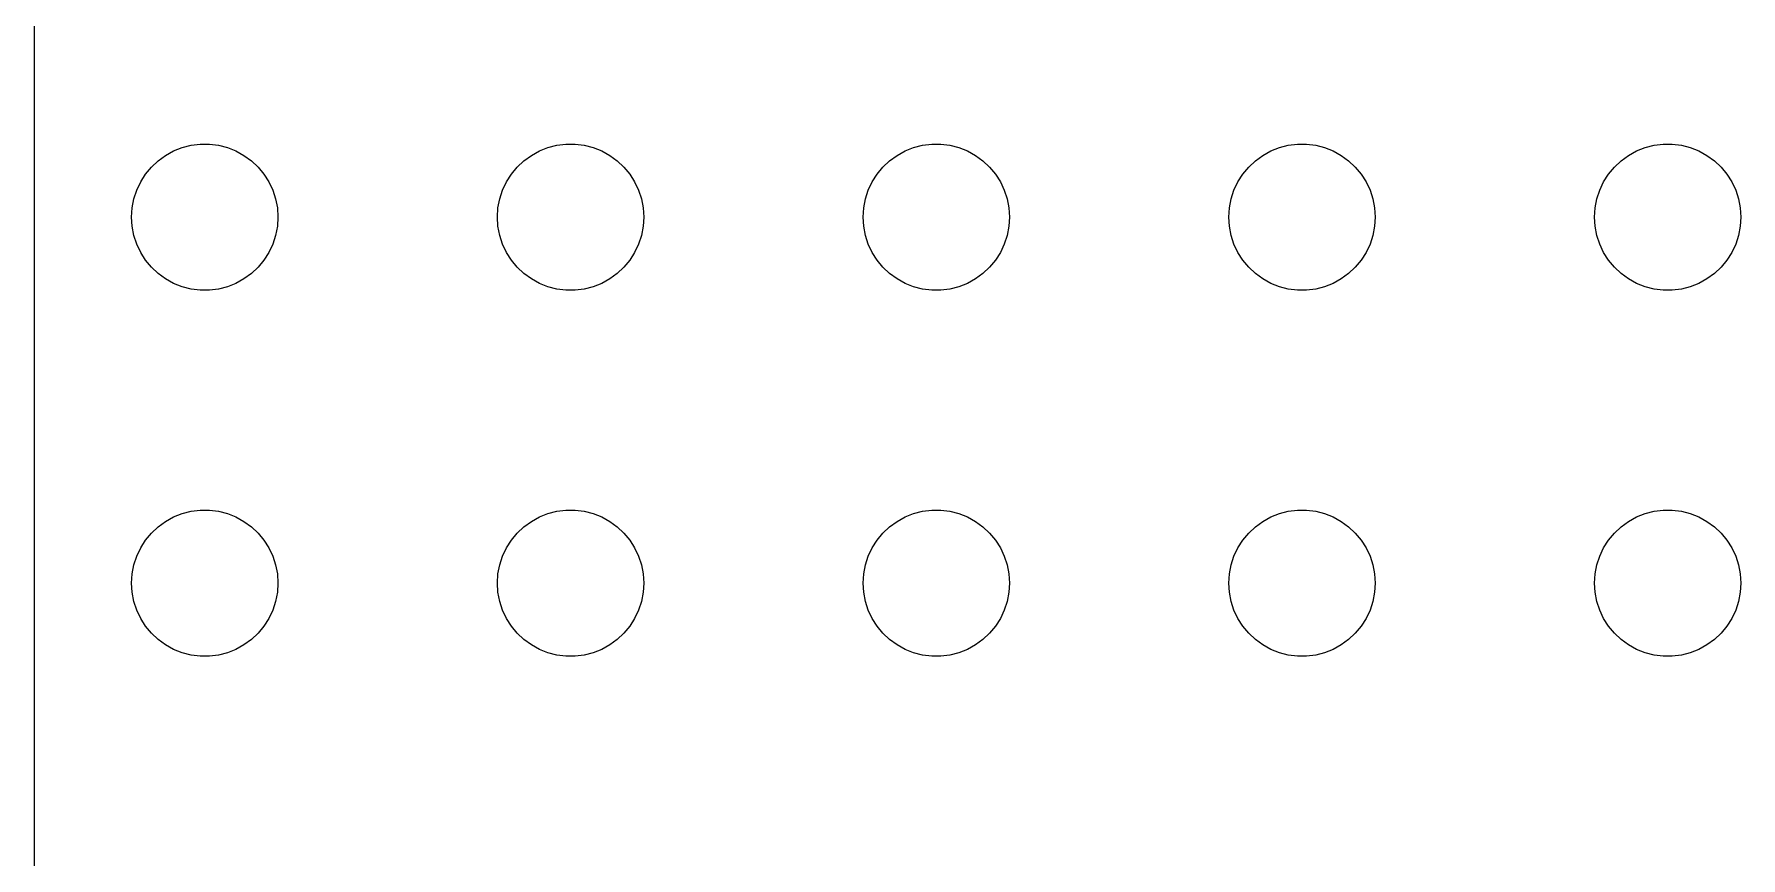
# Model space of a CAD drawing. Header units: metres. Extents: x -75 to 75, y -75 to 75.
# Drawn here: x -74.75 to -39.75, y -16.88 to 0 of the extents above; entities that cross this region are included whole.
import ezdxf

# ---------------------------------------------------------------- set-up
doc = ezdxf.new("R2010")
doc.units = ezdxf.units.M

msp = doc.modelspace()

# ---------------------------------------------------------------- linework, layer by layer
for p, q in [((-74.75, 72.25), (-74.75, -72.25)), ((-72.0537, -2.48351), (-71.8887, -2.39275)), ((-71.8887, -2.39275), (-71.7135, -2.32341)), ((-71.7135, -2.32341), (-71.5311, -2.27657)), ((-71.5311, -2.27657), (-71.3442, -2.25294)), ((-71.3442, -2.25294), (-71.1558, -2.25294)), ((-71.1558, -2.25294), (-70.9689, -2.27657)), ((-70.9689, -2.27657), (-70.7865, -2.32341)), ((-70.7865, -2.32341), (-70.6113, -2.39275)), ((-70.6113, -2.39275), (-70.4463, -2.48351)), ((-64.5537, -2.48351), (-64.3887, -2.39275)), ((-64.3887, -2.39275), (-64.2135, -2.32341)), ((-64.2135, -2.32341), (-64.0311, -2.27657)), ((-64.0311, -2.27657), (-63.8442, -2.25294)), ((-63.8442, -2.25294), (-63.6558, -2.25294)), ((-63.6558, -2.25294), (-63.4689, -2.27657)), ((-63.4689, -2.27657), (-63.2865, -2.32341)), ((-63.2865, -2.32341), (-63.1113, -2.39275)), ((-63.1113, -2.39275), (-62.9463, -2.48351)), ((-57.0537, -2.48351), (-56.8887, -2.39275)), ((-56.8887, -2.39275), (-56.7135, -2.32341)), ((-56.7135, -2.32341), (-56.5311, -2.27657)), ((-56.5311, -2.27657), (-56.3442, -2.25294)), ((-56.3442, -2.25294), (-56.1558, -2.25294)), ((-56.1558, -2.25294), (-55.9689, -2.27657)), ((-55.9689, -2.27657), (-55.7865, -2.32341)), ((-55.7865, -2.32341), (-55.6113, -2.39275)), ((-55.6113, -2.39275), (-55.4463, -2.48351)), ((-49.5537, -2.48351), (-49.3887, -2.39275)), ((-49.3887, -2.39275), (-49.2135, -2.32341)), ((-49.2135, -2.32341), (-49.0311, -2.27657)), ((-49.0311, -2.27657), (-48.8442, -2.25294)), ((-48.8442, -2.25294), (-48.6558, -2.25294)), ((-48.6558, -2.25294), (-48.4689, -2.27657)), ((-48.4689, -2.27657), (-48.2865, -2.32341)), ((-48.2865, -2.32341), (-48.1113, -2.39275)), ((-48.1113, -2.39275), (-47.9463, -2.48351)), ((-42.0537, -2.48351), (-41.8887, -2.39275)), ((-41.8887, -2.39275), (-41.7135, -2.32341)), ((-41.7135, -2.32341), (-41.5311, -2.27657)), ((-41.5311, -2.27657), (-41.3442, -2.25294)), ((-41.3442, -2.25294), (-41.1558, -2.25294)), ((-41.1558, -2.25294), (-40.9689, -2.27657)), ((-40.9689, -2.27657), (-40.7865, -2.32341)), ((-40.7865, -2.32341), (-40.6113, -2.39275)), ((-40.6113, -2.39275), (-40.4463, -2.48351)), ((-72.4635, -2.86832), (-72.3434, -2.72318)), ((-72.3434, -2.72318), (-72.2061, -2.59422)), ((-72.2061, -2.59422), (-72.0537, -2.48351)), ((-70.4463, -2.48351), (-70.2939, -2.59422)), ((-70.2939, -2.59422), (-70.1565, -2.72318)), ((-70.1565, -2.72318), (-70.0365, -2.86832)), ((-64.9635, -2.86832), (-64.8434, -2.72318)), ((-64.8434, -2.72318), (-64.7061, -2.59422)), ((-64.7061, -2.59422), (-64.5537, -2.48351)), ((-62.9463, -2.48351), (-62.7939, -2.59422)), ((-62.7939, -2.59422), (-62.6565, -2.72318)), ((-62.6565, -2.72318), (-62.5365, -2.86832)), ((-57.4635, -2.86832), (-57.3434, -2.72318)), ((-57.3434, -2.72318), (-57.2061, -2.59422)), ((-57.2061, -2.59422), (-57.0537, -2.48351)), ((-55.4463, -2.48351), (-55.2939, -2.59422)), ((-55.2939, -2.59422), (-55.1565, -2.72318)), ((-55.1565, -2.72318), (-55.0365, -2.86832)), ((-49.9635, -2.86832), (-49.8434, -2.72318)), ((-49.8434, -2.72318), (-49.7061, -2.59422)), ((-49.7061, -2.59422), (-49.5537, -2.48351)), ((-47.9463, -2.48351), (-47.7939, -2.59422)), ((-47.7939, -2.59422), (-47.6565, -2.72318)), ((-47.6565, -2.72318), (-47.5365, -2.86832)), ((-42.4635, -2.86832), (-42.3434, -2.72318)), ((-42.3434, -2.72318), (-42.2061, -2.59422)), ((-42.2061, -2.59422), (-42.0537, -2.48351)), ((-40.4463, -2.48351), (-40.2939, -2.59422)), ((-40.2939, -2.59422), (-40.1565, -2.72318)), ((-40.1565, -2.72318), (-40.0365, -2.86832)), ((-72.6447, -3.1978), (-72.5645, -3.02736)), ((-72.5645, -3.02736), (-72.4635, -2.86832)), ((-70.0365, -2.86832), (-69.9355, -3.02736)), ((-69.9355, -3.02736), (-69.8553, -3.1978)), ((-65.1447, -3.1978), (-65.0645, -3.02736)), ((-65.0645, -3.02736), (-64.9635, -2.86832)), ((-62.5365, -2.86832), (-62.4355, -3.02736)), ((-62.4355, -3.02736), (-62.3553, -3.1978)), ((-57.6447, -3.1978), (-57.5645, -3.02736)), ((-57.5645, -3.02736), (-57.4635, -2.86832)), ((-55.0365, -2.86832), (-54.9355, -3.02736)), ((-54.9355, -3.02736), (-54.8553, -3.1978)), ((-50.1447, -3.1978), (-50.0645, -3.02736)), ((-50.0645, -3.02736), (-49.9635, -2.86832)), ((-47.5365, -2.86832), (-47.4355, -3.02736)), ((-47.4355, -3.02736), (-47.3553, -3.1978)), ((-42.6447, -3.1978), (-42.5645, -3.02736)), ((-42.5645, -3.02736), (-42.4635, -2.86832)), ((-40.0365, -2.86832), (-39.9355, -3.02736)), ((-39.9355, -3.02736), (-39.8553, -3.1978)), ((-72.7382, -3.562), (-72.7029, -3.37695)), ((-72.7029, -3.37695), (-72.6447, -3.1978)), ((-69.8553, -3.1978), (-69.7971, -3.37695)), ((-69.7971, -3.37695), (-69.7618, -3.562)), ((-65.2382, -3.562), (-65.2029, -3.37695)), ((-65.2029, -3.37695), (-65.1447, -3.1978)), ((-62.3553, -3.1978), (-62.2971, -3.37695)), ((-62.2971, -3.37695), (-62.2618, -3.562)), ((-57.7382, -3.562), (-57.7029, -3.37695)), ((-57.7029, -3.37695), (-57.6447, -3.1978)), ((-54.8553, -3.1978), (-54.7971, -3.37695)), ((-54.7971, -3.37695), (-54.7618, -3.562)), ((-50.2382, -3.562), (-50.2029, -3.37695)), ((-50.2029, -3.37695), (-50.1447, -3.1978)), ((-47.3553, -3.1978), (-47.2971, -3.37695)), ((-47.2971, -3.37695), (-47.2618, -3.562)), ((-42.7382, -3.562), (-42.7029, -3.37695)), ((-42.7029, -3.37695), (-42.6447, -3.1978)), ((-39.8553, -3.1978), (-39.7971, -3.37695)), ((-39.7971, -3.37695), (-39.7618, -3.562)), ((-72.75, -3.75), (-72.7382, -3.562)), ((-72.7382, -3.93799), (-72.75, -3.75)), ((-69.7618, -3.562), (-69.75, -3.75)), ((-69.75, -3.75), (-69.7618, -3.93799)), ((-65.25, -3.75), (-65.2382, -3.562)), ((-65.2382, -3.93799), (-65.25, -3.75)), ((-62.2618, -3.562), (-62.25, -3.75)), ((-62.25, -3.75), (-62.2618, -3.93799)), ((-57.75, -3.75), (-57.7382, -3.562)), ((-57.7382, -3.93799), (-57.75, -3.75)), ((-54.7618, -3.562), (-54.75, -3.75)), ((-54.75, -3.75), (-54.7618, -3.93799)), ((-50.25, -3.75), (-50.2382, -3.562)), ((-50.2382, -3.93799), (-50.25, -3.75)), ((-47.2618, -3.562), (-47.25, -3.75)), ((-47.25, -3.75), (-47.2618, -3.93799)), ((-42.75, -3.75), (-42.7382, -3.562)), ((-42.7382, -3.93799), (-42.75, -3.75)), ((-39.7618, -3.562), (-39.75, -3.75)), ((-39.75, -3.75), (-39.7618, -3.93799)), ((-72.7029, -4.12303), (-72.7382, -3.93799)), ((-72.6447, -4.30219), (-72.7029, -4.12303)), ((-69.7971, -4.12303), (-69.8553, -4.30219)), ((-69.7618, -3.93799), (-69.7971, -4.12303)), ((-65.2029, -4.12303), (-65.2382, -3.93799)), ((-65.1447, -4.30219), (-65.2029, -4.12303)), ((-62.2971, -4.12303), (-62.3553, -4.30219)), ((-62.2618, -3.93799), (-62.2971, -4.12303)), ((-57.7029, -4.12303), (-57.7382, -3.93799)), ((-57.6447, -4.30219), (-57.7029, -4.12303)), ((-54.7971, -4.12303), (-54.8553, -4.30219)), ((-54.7618, -3.93799), (-54.7971, -4.12303)), ((-50.2029, -4.12303), (-50.2382, -3.93799)), ((-50.1447, -4.30219), (-50.2029, -4.12303)), ((-47.2971, -4.12303), (-47.3553, -4.30219)), ((-47.2618, -3.93799), (-47.2971, -4.12303)), ((-42.7029, -4.12303), (-42.7382, -3.93799)), ((-42.6447, -4.30219), (-42.7029, -4.12303)), ((-39.7971, -4.12303), (-39.8553, -4.30219)), ((-39.7618, -3.93799), (-39.7971, -4.12303)), ((-72.5645, -4.47263), (-72.6447, -4.30219)), ((-72.4635, -4.63167), (-72.5645, -4.47263)), ((-69.9355, -4.47263), (-70.0365, -4.63167)), ((-69.8553, -4.30219), (-69.9355, -4.47263)), ((-65.0645, -4.47263), (-65.1447, -4.30219)), ((-64.9635, -4.63167), (-65.0645, -4.47263)), ((-62.4355, -4.47263), (-62.5365, -4.63167)), ((-62.3553, -4.30219), (-62.4355, -4.47263)), ((-57.5645, -4.47263), (-57.6447, -4.30219)), ((-57.4635, -4.63167), (-57.5645, -4.47263)), ((-54.9355, -4.47263), (-55.0365, -4.63167)), ((-54.8553, -4.30219), (-54.9355, -4.47263)), ((-50.0645, -4.47263), (-50.1447, -4.30219)), ((-49.9635, -4.63167), (-50.0645, -4.47263)), ((-47.4355, -4.47263), (-47.5365, -4.63167)), ((-47.3553, -4.30219), (-47.4355, -4.47263)), ((-42.5645, -4.47263), (-42.6447, -4.30219)), ((-42.4635, -4.63167), (-42.5645, -4.47263)), ((-39.9355, -4.47263), (-40.0365, -4.63167)), ((-39.8553, -4.30219), (-39.9355, -4.47263)), ((-72.3434, -4.77681), (-72.4635, -4.63167)), ((-72.2061, -4.90576), (-72.3434, -4.77681)), ((-70.1565, -4.77681), (-70.2939, -4.90576)), ((-70.0365, -4.63167), (-70.1565, -4.77681)), ((-64.8434, -4.77681), (-64.9635, -4.63167)), ((-64.7061, -4.90576), (-64.8434, -4.77681)), ((-62.6565, -4.77681), (-62.7939, -4.90576)), ((-62.5365, -4.63167), (-62.6565, -4.77681)), ((-57.3434, -4.77681), (-57.4635, -4.63167)), ((-57.2061, -4.90576), (-57.3434, -4.77681)), ((-55.1565, -4.77681), (-55.2939, -4.90576)), ((-55.0365, -4.63167), (-55.1565, -4.77681)), ((-49.8434, -4.77681), (-49.9635, -4.63167)), ((-49.7061, -4.90576), (-49.8434, -4.77681)), ((-47.6565, -4.77681), (-47.7939, -4.90576)), ((-47.5365, -4.63167), (-47.6565, -4.77681)), ((-42.3434, -4.77681), (-42.4635, -4.63167)), ((-42.2061, -4.90576), (-42.3434, -4.77681)), ((-40.1565, -4.77681), (-40.2939, -4.90576)), ((-40.0365, -4.63167), (-40.1565, -4.77681)), ((-72.0537, -5.01648), (-72.2061, -4.90576)), ((-71.8887, -5.10724), (-72.0537, -5.01648)), ((-71.7135, -5.17657), (-71.8887, -5.10724)), ((-71.5311, -5.22342), (-71.7135, -5.17657)), ((-71.3442, -5.24704), (-71.5311, -5.22342)), ((-71.1558, -5.24704), (-71.3442, -5.24704)), ((-70.9689, -5.22342), (-71.1558, -5.24704)), ((-70.7865, -5.17657), (-70.9689, -5.22342)), ((-70.6113, -5.10724), (-70.7865, -5.17657)), ((-70.4463, -5.01648), (-70.6113, -5.10724)), ((-70.2939, -4.90576), (-70.4463, -5.01648)), ((-64.5537, -5.01648), (-64.7061, -4.90576)), ((-64.3887, -5.10724), (-64.5537, -5.01648)), ((-64.2135, -5.17657), (-64.3887, -5.10724)), ((-64.0311, -5.22342), (-64.2135, -5.17657)), ((-63.8442, -5.24704), (-64.0311, -5.22342)), ((-63.6558, -5.24704), (-63.8442, -5.24704)), ((-63.4689, -5.22342), (-63.6558, -5.24704)), ((-63.2865, -5.17657), (-63.4689, -5.22342)), ((-63.1113, -5.10724), (-63.2865, -5.17657)), ((-62.9463, -5.01648), (-63.1113, -5.10724)), ((-62.7939, -4.90576), (-62.9463, -5.01648)), ((-57.0537, -5.01648), (-57.2061, -4.90576)), ((-56.8887, -5.10724), (-57.0537, -5.01648)), ((-56.7135, -5.17657), (-56.8887, -5.10724)), ((-56.5311, -5.22342), (-56.7135, -5.17657)), ((-56.3442, -5.24704), (-56.5311, -5.22342)), ((-56.1558, -5.24704), (-56.3442, -5.24704)), ((-55.9689, -5.22342), (-56.1558, -5.24704)), ((-55.7865, -5.17657), (-55.9689, -5.22342)), ((-55.6113, -5.10724), (-55.7865, -5.17657)), ((-55.4463, -5.01648), (-55.6113, -5.10724)), ((-55.2939, -4.90576), (-55.4463, -5.01648)), ((-49.5537, -5.01648), (-49.7061, -4.90576)), ((-49.3887, -5.10724), (-49.5537, -5.01648)), ((-49.2135, -5.17657), (-49.3887, -5.10724)), ((-49.0311, -5.22342), (-49.2135, -5.17657)), ((-48.8442, -5.24704), (-49.0311, -5.22342)), ((-48.6558, -5.24704), (-48.8442, -5.24704)), ((-48.4689, -5.22342), (-48.6558, -5.24704)), ((-48.2865, -5.17657), (-48.4689, -5.22342)), ((-48.1113, -5.10724), (-48.2865, -5.17657)), ((-47.9463, -5.01648), (-48.1113, -5.10724)), ((-47.7939, -4.90576), (-47.9463, -5.01648)), ((-42.0537, -5.01648), (-42.2061, -4.90576)), ((-41.8887, -5.10724), (-42.0537, -5.01648)), ((-41.7135, -5.17657), (-41.8887, -5.10724)), ((-41.5311, -5.22342), (-41.7135, -5.17657)), ((-41.3442, -5.24704), (-41.5311, -5.22342)), ((-41.1558, -5.24704), (-41.3442, -5.24704)), ((-40.9689, -5.22342), (-41.1558, -5.24704)), ((-40.7865, -5.17657), (-40.9689, -5.22342)), ((-40.6113, -5.10724), (-40.7865, -5.17657)), ((-40.4463, -5.01648), (-40.6113, -5.10724)), ((-40.2939, -4.90576), (-40.4463, -5.01648)), ((-71.7135, -9.82341), (-71.5311, -9.77657)), ((-71.5311, -9.77657), (-71.3442, -9.75294)), ((-71.3442, -9.75294), (-71.1558, -9.75294)), ((-71.1558, -9.75294), (-70.9689, -9.77657)), ((-70.9689, -9.77657), (-70.7865, -9.82341)), ((-64.2135, -9.82341), (-64.0311, -9.77657)), ((-64.0311, -9.77657), (-63.8442, -9.75294)), ((-63.8442, -9.75294), (-63.6558, -9.75294)), ((-63.6558, -9.75294), (-63.4689, -9.77657)), ((-63.4689, -9.77657), (-63.2865, -9.82341)), ((-56.7135, -9.82341), (-56.5311, -9.77657)), ((-56.5311, -9.77657), (-56.3442, -9.75294)), ((-56.3442, -9.75294), (-56.1558, -9.75294)), ((-56.1558, -9.75294), (-55.9689, -9.77657)), ((-55.9689, -9.77657), (-55.7865, -9.82341)), ((-49.2135, -9.82341), (-49.0311, -9.77657)), ((-49.0311, -9.77657), (-48.8442, -9.75294)), ((-48.8442, -9.75294), (-48.6558, -9.75294)), ((-48.6558, -9.75294), (-48.4689, -9.77657)), ((-48.4689, -9.77657), (-48.2865, -9.82341)), ((-41.7135, -9.82341), (-41.5311, -9.77657)), ((-41.5311, -9.77657), (-41.3442, -9.75294)), ((-41.3442, -9.75294), (-41.1558, -9.75294)), ((-41.1558, -9.75294), (-40.9689, -9.77657)), ((-40.9689, -9.77657), (-40.7865, -9.82341)), ((-72.3434, -10.2232), (-72.2061, -10.0942)), ((-72.2061, -10.0942), (-72.0537, -9.98351)), ((-72.0537, -9.98351), (-71.8887, -9.89275)), ((-71.8887, -9.89275), (-71.7135, -9.82341)), ((-70.7865, -9.82341), (-70.6113, -9.89275)), ((-70.6113, -9.89275), (-70.4463, -9.98351)), ((-70.4463, -9.98351), (-70.2939, -10.0942)), ((-70.2939, -10.0942), (-70.1565, -10.2232)), ((-64.8434, -10.2232), (-64.7061, -10.0942)), ((-64.7061, -10.0942), (-64.5537, -9.98351)), ((-64.5537, -9.98351), (-64.3887, -9.89275)), ((-64.3887, -9.89275), (-64.2135, -9.82341)), ((-63.2865, -9.82341), (-63.1113, -9.89275)), ((-63.1113, -9.89275), (-62.9463, -9.98351)), ((-62.9463, -9.98351), (-62.7939, -10.0942)), ((-62.7939, -10.0942), (-62.6565, -10.2232)), ((-57.3434, -10.2232), (-57.2061, -10.0942)), ((-57.2061, -10.0942), (-57.0537, -9.98351)), ((-57.0537, -9.98351), (-56.8887, -9.89275)), ((-56.8887, -9.89275), (-56.7135, -9.82341)), ((-55.7865, -9.82341), (-55.6113, -9.89275)), ((-55.6113, -9.89275), (-55.4463, -9.98351)), ((-55.4463, -9.98351), (-55.2939, -10.0942)), ((-55.2939, -10.0942), (-55.1565, -10.2232)), ((-49.8434, -10.2232), (-49.7061, -10.0942)), ((-49.7061, -10.0942), (-49.5537, -9.98351)), ((-49.5537, -9.98351), (-49.3887, -9.89275)), ((-49.3887, -9.89275), (-49.2135, -9.82341)), ((-48.2865, -9.82341), (-48.1113, -9.89275)), ((-48.1113, -9.89275), (-47.9463, -9.98351)), ((-47.9463, -9.98351), (-47.7939, -10.0942)), ((-47.7939, -10.0942), (-47.6565, -10.2232)), ((-42.3434, -10.2232), (-42.2061, -10.0942)), ((-42.2061, -10.0942), (-42.0537, -9.98351)), ((-42.0537, -9.98351), (-41.8887, -9.89275)), ((-41.8887, -9.89275), (-41.7135, -9.82341)), ((-40.7865, -9.82341), (-40.6113, -9.89275)), ((-40.6113, -9.89275), (-40.4463, -9.98351)), ((-40.4463, -9.98351), (-40.2939, -10.0942)), ((-40.2939, -10.0942), (-40.1565, -10.2232)), ((-72.5645, -10.5274), (-72.4635, -10.3683)), ((-72.4635, -10.3683), (-72.3434, -10.2232)), ((-70.1565, -10.2232), (-70.0365, -10.3683)), ((-70.0365, -10.3683), (-69.9355, -10.5274)), ((-65.0645, -10.5274), (-64.9635, -10.3683)), ((-64.9635, -10.3683), (-64.8434, -10.2232)), ((-62.6565, -10.2232), (-62.5365, -10.3683)), ((-62.5365, -10.3683), (-62.4355, -10.5274)), ((-57.5645, -10.5274), (-57.4635, -10.3683)), ((-57.4635, -10.3683), (-57.3434, -10.2232)), ((-55.1565, -10.2232), (-55.0365, -10.3683)), ((-55.0365, -10.3683), (-54.9355, -10.5274)), ((-50.0645, -10.5274), (-49.9635, -10.3683)), ((-49.9635, -10.3683), (-49.8434, -10.2232)), ((-47.6565, -10.2232), (-47.5365, -10.3683)), ((-47.5365, -10.3683), (-47.4355, -10.5274)), ((-42.5645, -10.5274), (-42.4635, -10.3683)), ((-42.4635, -10.3683), (-42.3434, -10.2232)), ((-40.1565, -10.2232), (-40.0365, -10.3683)), ((-40.0365, -10.3683), (-39.9355, -10.5274)), ((-72.7029, -10.877), (-72.6447, -10.6978)), ((-72.6447, -10.6978), (-72.5645, -10.5274)), ((-69.9355, -10.5274), (-69.8553, -10.6978)), ((-69.8553, -10.6978), (-69.7971, -10.877)), ((-65.2029, -10.877), (-65.1447, -10.6978)), ((-65.1447, -10.6978), (-65.0645, -10.5274)), ((-62.4355, -10.5274), (-62.3553, -10.6978)), ((-62.3553, -10.6978), (-62.2971, -10.877)), ((-57.7029, -10.877), (-57.6447, -10.6978)), ((-57.6447, -10.6978), (-57.5645, -10.5274)), ((-54.9355, -10.5274), (-54.8553, -10.6978)), ((-54.8553, -10.6978), (-54.7971, -10.877)), ((-50.2029, -10.877), (-50.1447, -10.6978)), ((-50.1447, -10.6978), (-50.0645, -10.5274)), ((-47.4355, -10.5274), (-47.3553, -10.6978)), ((-47.3553, -10.6978), (-47.2971, -10.877)), ((-42.7029, -10.877), (-42.6447, -10.6978)), ((-42.6447, -10.6978), (-42.5645, -10.5274)), ((-39.9355, -10.5274), (-39.8553, -10.6978)), ((-39.8553, -10.6978), (-39.7971, -10.877)), ((-72.75, -11.25), (-72.7382, -11.062)), ((-72.7382, -11.062), (-72.7029, -10.877)), ((-69.7971, -10.877), (-69.7618, -11.062)), ((-69.7618, -11.062), (-69.75, -11.25)), ((-65.25, -11.25), (-65.2382, -11.062)), ((-65.2382, -11.062), (-65.2029, -10.877)), ((-62.2971, -10.877), (-62.2618, -11.062)), ((-62.2618, -11.062), (-62.25, -11.25)), ((-57.75, -11.25), (-57.7382, -11.062)), ((-57.7382, -11.062), (-57.7029, -10.877)), ((-54.7971, -10.877), (-54.7618, -11.062)), ((-54.7618, -11.062), (-54.75, -11.25)), ((-50.25, -11.25), (-50.2382, -11.062)), ((-50.2382, -11.062), (-50.2029, -10.877)), ((-47.2971, -10.877), (-47.2618, -11.062)), ((-47.2618, -11.062), (-47.25, -11.25)), ((-42.75, -11.25), (-42.7382, -11.062)), ((-42.7382, -11.062), (-42.7029, -10.877)), ((-39.7971, -10.877), (-39.7618, -11.062)), ((-39.7618, -11.062), (-39.75, -11.25)), ((-72.7382, -11.438), (-72.75, -11.25)), ((-72.7029, -11.623), (-72.7382, -11.438)), ((-69.7618, -11.438), (-69.7971, -11.623)), ((-69.75, -11.25), (-69.7618, -11.438)), ((-65.2382, -11.438), (-65.25, -11.25)), ((-65.2029, -11.623), (-65.2382, -11.438)), ((-62.2618, -11.438), (-62.2971, -11.623)), ((-62.25, -11.25), (-62.2618, -11.438)), ((-57.7382, -11.438), (-57.75, -11.25)), ((-57.7029, -11.623), (-57.7382, -11.438)), ((-54.7618, -11.438), (-54.7971, -11.623)), ((-54.75, -11.25), (-54.7618, -11.438)), ((-50.2382, -11.438), (-50.25, -11.25)), ((-50.2029, -11.623), (-50.2382, -11.438)), ((-47.2618, -11.438), (-47.2971, -11.623)), ((-47.25, -11.25), (-47.2618, -11.438)), ((-42.7382, -11.438), (-42.75, -11.25)), ((-42.7029, -11.623), (-42.7382, -11.438)), ((-39.7618, -11.438), (-39.7971, -11.623)), ((-39.75, -11.25), (-39.7618, -11.438)), ((-72.6447, -11.8022), (-72.7029, -11.623)), ((-72.5645, -11.9726), (-72.6447, -11.8022)), ((-69.8553, -11.8022), (-69.9355, -11.9726)), ((-69.7971, -11.623), (-69.8553, -11.8022)), ((-65.1447, -11.8022), (-65.2029, -11.623)), ((-65.0645, -11.9726), (-65.1447, -11.8022)), ((-62.3553, -11.8022), (-62.4355, -11.9726)), ((-62.2971, -11.623), (-62.3553, -11.8022)), ((-57.6447, -11.8022), (-57.7029, -11.623)), ((-57.5645, -11.9726), (-57.6447, -11.8022)), ((-54.8553, -11.8022), (-54.9355, -11.9726)), ((-54.7971, -11.623), (-54.8553, -11.8022)), ((-50.1447, -11.8022), (-50.2029, -11.623)), ((-50.0645, -11.9726), (-50.1447, -11.8022)), ((-47.3553, -11.8022), (-47.4355, -11.9726)), ((-47.2971, -11.623), (-47.3553, -11.8022)), ((-42.6447, -11.8022), (-42.7029, -11.623)), ((-42.5645, -11.9726), (-42.6447, -11.8022)), ((-39.8553, -11.8022), (-39.9355, -11.9726)), ((-39.7971, -11.623), (-39.8553, -11.8022)), ((-72.4635, -12.1317), (-72.5645, -11.9726)), ((-72.3434, -12.2768), (-72.4635, -12.1317)), ((-70.0365, -12.1317), (-70.1565, -12.2768)), ((-69.9355, -11.9726), (-70.0365, -12.1317)), ((-64.9635, -12.1317), (-65.0645, -11.9726)), ((-64.8434, -12.2768), (-64.9635, -12.1317)), ((-62.5365, -12.1317), (-62.6565, -12.2768)), ((-62.4355, -11.9726), (-62.5365, -12.1317)), ((-57.4635, -12.1317), (-57.5645, -11.9726)), ((-57.3434, -12.2768), (-57.4635, -12.1317)), ((-55.0365, -12.1317), (-55.1565, -12.2768)), ((-54.9355, -11.9726), (-55.0365, -12.1317)), ((-49.9635, -12.1317), (-50.0645, -11.9726)), ((-49.8434, -12.2768), (-49.9635, -12.1317)), ((-47.5365, -12.1317), (-47.6565, -12.2768)), ((-47.4355, -11.9726), (-47.5365, -12.1317)), ((-42.4635, -12.1317), (-42.5645, -11.9726)), ((-42.3434, -12.2768), (-42.4635, -12.1317)), ((-40.0365, -12.1317), (-40.1565, -12.2768)), ((-39.9355, -11.9726), (-40.0365, -12.1317)), ((-72.2061, -12.4058), (-72.3434, -12.2768)), ((-72.0537, -12.5165), (-72.2061, -12.4058)), ((-71.8887, -12.6072), (-72.0537, -12.5165)), ((-70.4463, -12.5165), (-70.6113, -12.6072)), ((-70.2939, -12.4058), (-70.4463, -12.5165)), ((-70.1565, -12.2768), (-70.2939, -12.4058)), ((-64.7061, -12.4058), (-64.8434, -12.2768)), ((-64.5537, -12.5165), (-64.7061, -12.4058)), ((-64.3887, -12.6072), (-64.5537, -12.5165)), ((-62.9463, -12.5165), (-63.1113, -12.6072)), ((-62.7939, -12.4058), (-62.9463, -12.5165)), ((-62.6565, -12.2768), (-62.7939, -12.4058)), ((-57.2061, -12.4058), (-57.3434, -12.2768)), ((-57.0537, -12.5165), (-57.2061, -12.4058)), ((-56.8887, -12.6072), (-57.0537, -12.5165)), ((-55.4463, -12.5165), (-55.6113, -12.6072)), ((-55.2939, -12.4058), (-55.4463, -12.5165)), ((-55.1565, -12.2768), (-55.2939, -12.4058)), ((-49.7061, -12.4058), (-49.8434, -12.2768)), ((-49.5537, -12.5165), (-49.7061, -12.4058)), ((-49.3887, -12.6072), (-49.5537, -12.5165)), ((-47.9463, -12.5165), (-48.1113, -12.6072)), ((-47.7939, -12.4058), (-47.9463, -12.5165)), ((-47.6565, -12.2768), (-47.7939, -12.4058)), ((-42.2061, -12.4058), (-42.3434, -12.2768)), ((-42.0537, -12.5165), (-42.2061, -12.4058)), ((-41.8887, -12.6072), (-42.0537, -12.5165)), ((-40.4463, -12.5165), (-40.6113, -12.6072)), ((-40.2939, -12.4058), (-40.4463, -12.5165)), ((-40.1565, -12.2768), (-40.2939, -12.4058)), ((-71.7135, -12.6766), (-71.8887, -12.6072)), ((-71.5311, -12.7234), (-71.7135, -12.6766)), ((-71.3442, -12.747), (-71.5311, -12.7234)), ((-71.1558, -12.747), (-71.3442, -12.747)), ((-70.9689, -12.7234), (-71.1558, -12.747)), ((-70.7865, -12.6766), (-70.9689, -12.7234)), ((-70.6113, -12.6072), (-70.7865, -12.6766)), ((-64.2135, -12.6766), (-64.3887, -12.6072)), ((-64.0311, -12.7234), (-64.2135, -12.6766)), ((-63.8442, -12.747), (-64.0311, -12.7234)), ((-63.6558, -12.747), (-63.8442, -12.747)), ((-63.4689, -12.7234), (-63.6558, -12.747)), ((-63.2865, -12.6766), (-63.4689, -12.7234)), ((-63.1113, -12.6072), (-63.2865, -12.6766)), ((-56.7135, -12.6766), (-56.8887, -12.6072)), ((-56.5311, -12.7234), (-56.7135, -12.6766)), ((-56.3442, -12.747), (-56.5311, -12.7234)), ((-56.1558, -12.747), (-56.3442, -12.747)), ((-55.9689, -12.7234), (-56.1558, -12.747)), ((-55.7865, -12.6766), (-55.9689, -12.7234)), ((-55.6113, -12.6072), (-55.7865, -12.6766)), ((-49.2135, -12.6766), (-49.3887, -12.6072)), ((-49.0311, -12.7234), (-49.2135, -12.6766)), ((-48.8442, -12.747), (-49.0311, -12.7234)), ((-48.6558, -12.747), (-48.8442, -12.747)), ((-48.4689, -12.7234), (-48.6558, -12.747)), ((-48.2865, -12.6766), (-48.4689, -12.7234)), ((-48.1113, -12.6072), (-48.2865, -12.6766)), ((-41.7135, -12.6766), (-41.8887, -12.6072)), ((-41.5311, -12.7234), (-41.7135, -12.6766)), ((-41.3442, -12.747), (-41.5311, -12.7234)), ((-41.1558, -12.747), (-41.3442, -12.747)), ((-40.9689, -12.7234), (-41.1558, -12.747)), ((-40.7865, -12.6766), (-40.9689, -12.7234)), ((-40.6113, -12.6072), (-40.7865, -12.6766))]:
    msp.add_line(p, q)

doc.saveas('drawing.dxf')
